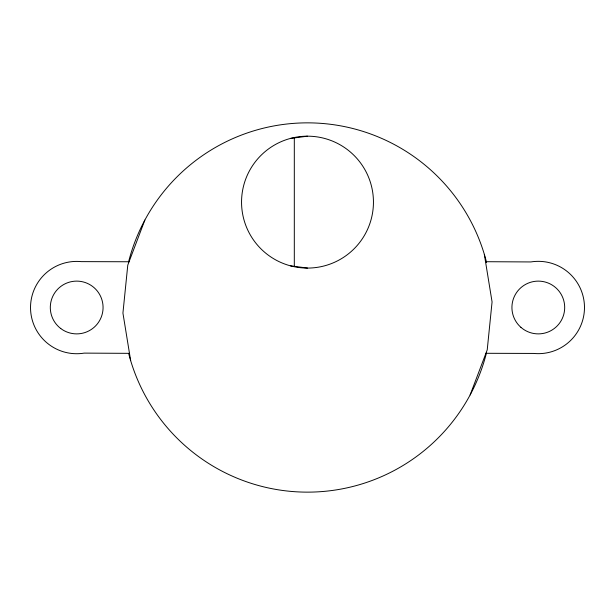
<?xml version="1.0" encoding="UTF-8"?>
<svg xmlns="http://www.w3.org/2000/svg" width="615" height="615" viewBox="0 0 615 615"><rect width="100%" height="100%" fill="white"/><g stroke="black" fill="none" stroke-linecap="round" stroke-linejoin="round"><path stroke-width="0.92" d="M130.672 360.667L122.931 313.089L127.774 265.134L144.863 220.062M470.137 394.938L487.226 349.866L492.069 301.911L484.328 254.333M290.434 138.429A65.943 65.943 0 0 1 371.199 219.194A65.943 65.943 0 0 1 260.868 248.76A65.943 65.943 0 0 1 290.434 138.429L307.5 136.176M129.058 261.759L81.257 261.629A46.163 46.163 0 0 0 30.55 309.03A46.163 46.163 0 0 0 84.163 353.118L129.481 353.341M485.927 353.294L533.735 353.433A46.163 46.163 0 0 0 584.458 306.047A46.163 46.163 0 0 0 530.853 261.944L485.535 261.706M290.434 265.826L307.5 268.071M294.308 137.914L294.308 266.333M486.557 352.603A184.654 184.654 0 0 1 128.65 353.417M128.443 262.397A184.654 184.654 0 0 1 486.588 262.505M60.777 328.541A26.376 26.376 0 0 0 102.866 310.76A26.376 26.376 0 0 0 66.42 283.2A26.376 26.376 0 0 0 60.777 328.541M520.89 327.311A26.376 26.376 0 0 0 564.178 312.681A26.376 26.376 0 0 0 529.876 282.508A26.376 26.376 0 0 0 520.89 327.311"/></g></svg>
